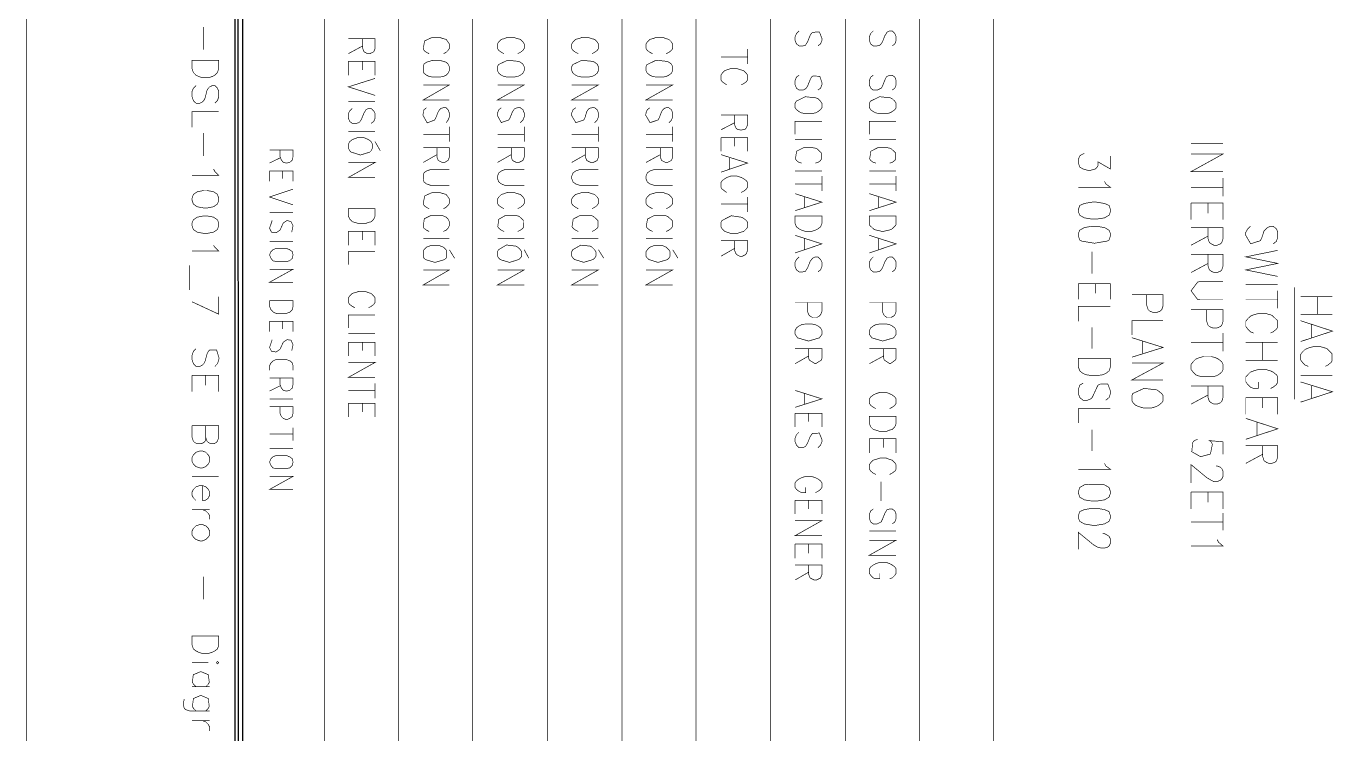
# Model space of a CAD drawing. Extents: x 0.1 to 11.6, y 0.2 to 16.4.
# Drawn here: x 0.125 to 1.809, y 9.744 to 10.649 of the extents above; entities that cross this region are included whole.
import ezdxf

# ---------------------------------------------------------------- set-up
doc = ezdxf.new("R2010")
doc.units = 0
doc.header["$MEASUREMENT"] = 0

msp = doc.modelspace()

# ---------------------------------------------------------------- linework, layer by layer
at = {"color": 0, "const_width": 0.000833}
for points in [[(0.125, 0.1875), (11.5667, 0.1875), (11.5667, 16.3633), (0.125, 16.3633), (0.125, 0.1875)], [(0.336643, 10.6058), (0.370822, 10.6058), (0.370822, 10.595), (0.36914, 10.59), (0.365831, 10.5866), (0.362522, 10.585), (0.357476, 10.5833), (0.349989, 10.5833), (0.344997, 10.585), (0.341689, 10.5866), (0.338325, 10.59), (0.336643, 10.595), (0.336643, 10.6058)], [(0.665853, 10.5975), (0.664171, 10.6008), (0.661675, 10.6033), (0.658311, 10.6042), (0.653321, 10.6058), (0.645019, 10.6058), (0.639974, 10.6042), (0.636664, 10.6033), (0.633356, 10.6008), (0.632488, 10.5975), (0.632488, 10.5925), (0.633356, 10.5891), (0.636664, 10.5866), (0.639974, 10.585), (0.645019, 10.5842), (0.653321, 10.5842), (0.658311, 10.585), (0.661675, 10.5866), (0.664171, 10.5891), (0.665853, 10.5925), (0.665853, 10.5975)], [(0.761664, 10.5975), (0.759983, 10.6008), (0.756674, 10.6033), (0.75434, 10.6043), (0.740451, 10.6058), (0.728678, 10.6002), (0.727485, 10.5975), (0.727485, 10.5925), (0.729167, 10.5891), (0.732476, 10.5866), (0.73584, 10.585), (0.740018, 10.5842), (0.748318, 10.5842), (0.75331, 10.585), (0.756674, 10.5866), (0.759983, 10.5891), (0.761664, 10.5925), (0.761664, 10.5975)], [(0.856662, 10.5975), (0.854981, 10.6008), (0.851671, 10.6033), (0.849393, 10.6043), (0.835449, 10.6057), (0.823676, 10.6001), (0.822483, 10.5975), (0.822483, 10.5925), (0.824164, 10.5891), (0.827528, 10.5866), (0.830838, 10.585), (0.835829, 10.5842), (0.843317, 10.5842), (0.848361, 10.585), (0.851671, 10.5866), (0.854981, 10.5891), (0.856662, 10.5925), (0.856662, 10.5975)], [(0.95166, 10.5975), (0.949978, 10.6008), (0.946669, 10.6033), (0.94439, 10.6043), (0.930501, 10.6058), (0.918674, 10.6001), (0.917481, 10.5975), (0.917481, 10.5925), (0.919163, 10.5891), (0.922526, 10.5866), (0.925836, 10.585), (0.930826, 10.5842), (0.939182, 10.5842), (0.94336, 10.585), (0.946669, 10.5866), (0.949978, 10.5891), (0.95166, 10.5925), (0.95166, 10.5975)], [(1.14252, 10.5508), (1.14084, 10.5533), (1.13748, 10.5566), (1.13509, 10.5576), (1.12142, 10.5591), (1.1097, 10.5534), (1.10834, 10.5508), (1.10834, 10.545), (1.11003, 10.5425), (1.11334, 10.54), (1.11664, 10.5383), (1.12169, 10.5375), (1.12918, 10.5375), (1.13417, 10.5383), (1.13748, 10.54), (1.14084, 10.5425), (1.14252, 10.545), (1.14252, 10.5508)], [(1.23752, 10.5508), (1.23584, 10.5533), (1.23248, 10.5566), (1.23009, 10.5577), (1.21642, 10.5591), (1.2047, 10.5534), (1.20334, 10.5508), (1.20334, 10.545), (1.20502, 10.5425), (1.20833, 10.54), (1.21164, 10.5383), (1.21669, 10.5375), (1.22499, 10.5375), (1.22917, 10.5383), (1.23248, 10.54), (1.23584, 10.5425), (1.23752, 10.545), (1.23752, 10.5508)], [(0.567492, 10.4983), (0.56581, 10.5016), (0.5625, 10.5042), (0.55664, 10.5067), (0.54834, 10.5067), (0.541667, 10.5042), (0.538357, 10.5016), (0.536675, 10.4983), (0.536675, 10.4933), (0.538357, 10.49), (0.54031, 10.4882), (0.552029, 10.4845), (0.563803, 10.4881), (0.56581, 10.49), (0.567492, 10.4933), (0.567492, 10.4983)], [(0.370822, 10.4291), (0.36914, 10.4341), (0.36415, 10.4375), (0.355849, 10.4391), (0.351671, 10.4391), (0.343317, 10.4375), (0.338325, 10.4341), (0.336643, 10.4291), (0.336643, 10.4267), (0.338325, 10.4217), (0.343317, 10.4183), (0.351671, 10.4167), (0.355849, 10.4167), (0.36415, 10.4183), (0.36914, 10.4217), (0.370822, 10.4267), (0.370822, 10.4291)], [(0.536675, 10.4158), (0.570856, 10.4158), (0.570856, 10.4066), (0.569174, 10.4025), (0.56581, 10.3991), (0.5625, 10.3983), (0.558322, 10.3967), (0.550022, 10.3967), (0.544976, 10.3983), (0.541667, 10.3991), (0.538357, 10.4025), (0.536675, 10.4066), (0.536675, 10.4158)], [(1.51167, 10.415), (1.50999, 10.42), (1.50418, 10.4225), (1.49414, 10.4242), (1.48833, 10.4242), (1.47835, 10.4225), (1.4725, 10.42), (1.47081, 10.415), (1.47081, 10.4117), (1.4725, 10.4075), (1.47835, 10.4041), (1.48833, 10.4025), (1.49414, 10.4025), (1.50418, 10.4041), (1.50999, 10.4075), (1.51167, 10.4117), (1.51167, 10.415)], [(0.370822, 10.3975), (0.36914, 10.4016), (0.36415, 10.405), (0.355849, 10.4066), (0.351671, 10.4066), (0.343317, 10.405), (0.338325, 10.4016), (0.336643, 10.3975), (0.336643, 10.3942), (0.338325, 10.3892), (0.343317, 10.3858), (0.351671, 10.3842), (0.355849, 10.3842), (0.36415, 10.3858), (0.36914, 10.3892), (0.370822, 10.3942), (0.370822, 10.3975)], [(1.04753, 10.3983), (1.04584, 10.4008), (1.04248, 10.4033), (1.04015, 10.4048), (1.02669, 10.4068), (1.01481, 10.4008), (1.01335, 10.3983), (1.01335, 10.3925), (1.01497, 10.39), (1.01834, 10.3867), (1.02582, 10.3842), (1.03418, 10.3842), (1.03917, 10.3858), (1.04248, 10.3867), (1.04584, 10.39), (1.04753, 10.3925), (1.04753, 10.3983)], [(1.10834, 10.4066), (1.14252, 10.4066), (1.14252, 10.3967), (1.14084, 10.3925), (1.13748, 10.39), (1.13417, 10.3883), (1.12918, 10.3867), (1.12169, 10.3867), (1.11664, 10.3883), (1.11334, 10.39), (1.11003, 10.3925), (1.10834, 10.3967), (1.10834, 10.4066)], [(1.20334, 10.4066), (1.23752, 10.4066), (1.23752, 10.3967), (1.23703, 10.3945), (1.23128, 10.3891), (1.22038, 10.3866), (1.20947, 10.3891), (1.20378, 10.3945), (1.20334, 10.3967), (1.20334, 10.4066)], [(1.51167, 10.3842), (1.50999, 10.3883), (1.50418, 10.3917), (1.49414, 10.3933), (1.48833, 10.3933), (1.47835, 10.3917), (1.4725, 10.3883), (1.47081, 10.3842), (1.47081, 10.3808), (1.4725, 10.3758), (1.47483, 10.3744), (1.49121, 10.3716), (1.50765, 10.3744), (1.50999, 10.3758), (1.51167, 10.3808), (1.51167, 10.3842)], [(0.662489, 10.3608), (0.661675, 10.3633), (0.658311, 10.3666), (0.651693, 10.3691), (0.643338, 10.3691), (0.636664, 10.3666), (0.633356, 10.3633), (0.632488, 10.3608), (0.632488, 10.355), (0.633356, 10.3525), (0.635254, 10.3507), (0.647515, 10.3471), (0.659722, 10.3507), (0.661675, 10.3525), (0.662489, 10.355), (0.662489, 10.3608)], [(0.758356, 10.3608), (0.756674, 10.3633), (0.75331, 10.3666), (0.751031, 10.3679), (0.738932, 10.3694), (0.728787, 10.3633), (0.727485, 10.3608), (0.727485, 10.355), (0.729167, 10.3525), (0.731119, 10.3506), (0.742947, 10.3471), (0.754665, 10.3508), (0.756674, 10.3525), (0.758356, 10.355), (0.758356, 10.3608)], [(0.853353, 10.3608), (0.851671, 10.3633), (0.848361, 10.3666), (0.846246, 10.3679), (0.834039, 10.3692), (0.823676, 10.3633), (0.822483, 10.3608), (0.822483, 10.355), (0.824164, 10.3525), (0.826064, 10.3508), (0.83789, 10.3472), (0.849718, 10.3508), (0.851671, 10.3525), (0.853353, 10.355), (0.853353, 10.3608)], [(0.948351, 10.3608), (0.946669, 10.3633), (0.94336, 10.3666), (0.9375, 10.3691), (0.929144, 10.3691), (0.922526, 10.3666), (0.919163, 10.3633), (0.917481, 10.3608), (0.917481, 10.355), (0.919163, 10.3525), (0.921115, 10.3508), (0.932835, 10.3471), (0.944661, 10.3506), (0.946669, 10.3525), (0.948351, 10.355), (0.948351, 10.3608)], [(0.435818, 10.2983), (0.435818, 10.2908), (0.4375, 10.2867), (0.44081, 10.2833), (0.444988, 10.2816), (0.456651, 10.2816), (0.461643, 10.2833), (0.465007, 10.2867), (0.465821, 10.2908), (0.465821, 10.2983), (0.435818, 10.2983)], [(1.14252, 10.26), (1.14084, 10.2633), (1.13748, 10.2658), (1.13417, 10.2675), (1.12918, 10.2683), (1.12169, 10.2683), (1.11664, 10.2675), (1.11334, 10.2658), (1.11003, 10.2633), (1.10834, 10.26), (1.10834, 10.255), (1.11003, 10.2525), (1.11155, 10.2505), (1.12543, 10.2465), (1.13927, 10.2505), (1.14084, 10.2525), (1.14252, 10.255), (1.14252, 10.26)], [(1.23752, 10.26), (1.23584, 10.2633), (1.23248, 10.2658), (1.22917, 10.2675), (1.22499, 10.2683), (1.21669, 10.2683), (1.21164, 10.2675), (1.20833, 10.2658), (1.20502, 10.2633), (1.20334, 10.26), (1.20334, 10.255), (1.20502, 10.2525), (1.2066, 10.2505), (1.22038, 10.2465), (1.23421, 10.2505), (1.23584, 10.2525), (1.23752, 10.255), (1.23752, 10.26)], [(1.47081, 10.2242), (1.51167, 10.2242), (1.51167, 10.2133), (1.50999, 10.2083), (1.50586, 10.205), (1.50168, 10.2033), (1.49582, 10.2025), (1.48665, 10.2025), (1.48085, 10.2033), (1.47667, 10.205), (1.4725, 10.2083), (1.47081, 10.2133), (1.47081, 10.2242)], [(1.65582, 10.2166), (1.65419, 10.22), (1.65001, 10.2233), (1.64665, 10.225), (1.64085, 10.2267), (1.63086, 10.2267), (1.625, 10.225), (1.62082, 10.2233), (1.61751, 10.22), (1.61501, 10.2166), (1.61501, 10.21), (1.61751, 10.2067), (1.62082, 10.2033), (1.625, 10.2017), (1.63086, 10.2008), (1.64085, 10.2008), (1.64665, 10.2017), (1.65001, 10.2033), (1.65419, 10.2067), (1.65582, 10.21), (1.65582, 10.2166)], [(1.57915, 10.1767), (1.57747, 10.1791), (1.57335, 10.1825), (1.57113, 10.184), (1.55479, 10.1859), (1.54042, 10.1794), (1.53917, 10.1767), (1.53917, 10.17), (1.54085, 10.1675), (1.54417, 10.1642), (1.54833, 10.1625), (1.55414, 10.1608), (1.56418, 10.1608), (1.56999, 10.1625), (1.57335, 10.1642), (1.57747, 10.1675), (1.57915, 10.17), (1.57915, 10.1767)], [(1.20334, 10.15), (1.23752, 10.15), (1.23752, 10.1408), (1.23584, 10.1367), (1.23248, 10.1333), (1.22917, 10.1325), (1.22499, 10.1308), (1.21669, 10.1308), (1.21164, 10.1325), (1.20833, 10.1333), (1.20502, 10.1367), (1.20334, 10.1408), (1.20334, 10.15)], [(0.359158, 10.0975), (0.357476, 10.1008), (0.354167, 10.1042), (0.349989, 10.1058), (0.346679, 10.1058), (0.341689, 10.1042), (0.338325, 10.1008), (0.336643, 10.0975), (0.336643, 10.0925), (0.338325, 10.0891), (0.341689, 10.0858), (0.346679, 10.0842), (0.349989, 10.0842), (0.354167, 10.0858), (0.357476, 10.0891), (0.359158, 10.0925), (0.359158, 10.0975)], [(1.51167, 10.0541), (1.50999, 10.0591), (1.50418, 10.0625), (1.49414, 10.0633), (1.48833, 10.0633), (1.47835, 10.0625), (1.4725, 10.0591), (1.47081, 10.0541), (1.47081, 10.0517), (1.4725, 10.0467), (1.47835, 10.0433), (1.48833, 10.0417), (1.49414, 10.0417), (1.50418, 10.0433), (1.50999, 10.0467), (1.51167, 10.0517), (1.51167, 10.0541)], [(1.51167, 10.0233), (1.50999, 10.0283), (1.50418, 10.0308), (1.49414, 10.0325), (1.48833, 10.0325), (1.47835, 10.0308), (1.4725, 10.0283), (1.47081, 10.0233), (1.47081, 10.02), (1.4725, 10.0158), (1.47835, 10.0125), (1.48833, 10.0108), (1.49414, 10.0108), (1.50418, 10.0125), (1.50999, 10.0158), (1.51167, 10.02), (1.51167, 10.0233)], [(0.359158, 10.0033), (0.357476, 10.0067), (0.354167, 10.01), (0.349989, 10.0117), (0.346679, 10.0117), (0.341689, 10.01), (0.338325, 10.0067), (0.336643, 10.0033), (0.336643, 9.99832), (0.338325, 9.99582), (0.341689, 9.99251), (0.346679, 9.99083), (0.349989, 9.99083), (0.354167, 9.99251), (0.357476, 9.99582), (0.359158, 9.99832), (0.359158, 10.0033)], [(0.336643, 9.86914), (0.370822, 9.86914), (0.370822, 9.85747), (0.36914, 9.85249), (0.365831, 9.84999), (0.362522, 9.84831), (0.357476, 9.84668), (0.349989, 9.84668), (0.344997, 9.84831), (0.341689, 9.84999), (0.338325, 9.85249), (0.336643, 9.85747), (0.336643, 9.86914)], [(0.36914, 9.83664), (0.367512, 9.83496), (0.36914, 9.83333), (0.370822, 9.83496), (0.36914, 9.83664)]]:
    msp.add_lwpolyline(points, close=True, dxfattribs=at)
at = {"color": 0}
for points in [[(0.401693, 16.04), (0.391656, 16.05), (0.401693, 0.554144)], [(0.391656, 16.05), (0.401693, 0.554144), (0.391656, 0.543294)]]:
    msp.add_lwpolyline(points, close=True, dxfattribs=at)
at = {"color": 0, "const_width": 0.000833}
for points in [[(0.50586, 11.3108), (0.50586, 6.07915)], [(0.600857, 11.3108), (0.600857, 6.07915)], [(0.695856, 11.3108), (0.695856, 6.07915)], [(0.791667, 11.3108), (0.791667, 6.07915)], [(0.886664, 11.3108), (0.886664, 6.07915)], [(0.981663, 11.3108), (0.981663, 6.07915)], [(1.07666, 11.3108), (1.07666, 6.07915)], [(1.17253, 11.3108), (1.17253, 6.07915)], [(1.26752, 11.3108), (1.26752, 0.54834)], [(1.36252, 11.3108), (1.36252, 6.07915)], [(0.351671, 10.6483), (0.351671, 10.6191)], [(0.536675, 10.6333), (0.570856, 10.6333), (0.570856, 10.6208), (0.569174, 10.6166), (0.564182, 10.6142), (0.560818, 10.6142), (0.558322, 10.6158), (0.55664, 10.6166), (0.555012, 10.6208), (0.555012, 10.6333)], [(0.658311, 10.6142), (0.661675, 10.6158), (0.664171, 10.6183), (0.665853, 10.6208), (0.665853, 10.6266), (0.664171, 10.6292), (0.661675, 10.6325), (0.658311, 10.6333), (0.653321, 10.635), (0.645019, 10.635), (0.642632, 10.6344), (0.634224, 10.6305), (0.632542, 10.6211), (0.633356, 10.6183), (0.636664, 10.6158), (0.639974, 10.6142)], [(0.75331, 10.6142), (0.756674, 10.6158), (0.759983, 10.6183), (0.761664, 10.6208), (0.761664, 10.6267), (0.759983, 10.6292), (0.756674, 10.6325), (0.75331, 10.6333), (0.748318, 10.635), (0.740018, 10.635), (0.73584, 10.6333), (0.732476, 10.6325), (0.729167, 10.6292), (0.727485, 10.6267), (0.727485, 10.6208), (0.729167, 10.6183), (0.732476, 10.6158), (0.73584, 10.6142)], [(0.848361, 10.6142), (0.851671, 10.6158), (0.854981, 10.6183), (0.856662, 10.6208), (0.856662, 10.6267), (0.854981, 10.6292), (0.851671, 10.6325), (0.848361, 10.6333), (0.843317, 10.635), (0.835829, 10.635), (0.830838, 10.6333), (0.827528, 10.6325), (0.824164, 10.6292), (0.822483, 10.6267), (0.822483, 10.6208), (0.824164, 10.6183), (0.827528, 10.6158), (0.830838, 10.6142)], [(0.94336, 10.6142), (0.946669, 10.6158), (0.949978, 10.6183), (0.95166, 10.6208), (0.95166, 10.6266), (0.949978, 10.6292), (0.946669, 10.6325), (0.94336, 10.6333), (0.939182, 10.635), (0.930826, 10.635), (0.925836, 10.6333), (0.922526, 10.6325), (0.919163, 10.6292), (0.917481, 10.6266), (0.917481, 10.6208), (0.919163, 10.6183), (0.922526, 10.6158), (0.925836, 10.6142)], [(1.13748, 10.6241), (1.14084, 10.6267), (1.14252, 10.6308), (1.14285, 10.633), (1.13932, 10.642), (1.13053, 10.6415), (1.12918, 10.64), (1.1275, 10.6375), (1.12419, 10.6292), (1.1225, 10.6267), (1.12169, 10.625), (1.11833, 10.6241), (1.11334, 10.6241), (1.11003, 10.6267), (1.10834, 10.6308), (1.10834, 10.6358), (1.11003, 10.64), (1.11334, 10.6433)], [(1.23248, 10.6241), (1.23584, 10.6266), (1.23752, 10.6308), (1.23752, 10.6358), (1.23584, 10.64), (1.23248, 10.6433), (1.22917, 10.6433), (1.22586, 10.6417), (1.22499, 10.64), (1.22331, 10.6375), (1.22, 10.6292), (1.21832, 10.6266), (1.21669, 10.625), (1.21332, 10.6241), (1.20833, 10.6241), (1.20502, 10.6266), (1.20334, 10.6308), (1.20334, 10.6358), (1.20502, 10.64), (1.20833, 10.6433)], [(0.555012, 10.6241), (0.536675, 10.6142)], [(1.04753, 10.62), (1.04753, 10.6008)], [(0.536675, 10.6042), (0.570856, 10.6042), (0.570856, 10.5866)], [(0.536675, 10.6042), (0.536675, 10.5866)], [(0.555012, 10.6042), (0.555012, 10.5933)], [(1.04753, 10.61), (1.01335, 10.61)], [(1.03917, 10.5742), (1.04248, 10.5758), (1.04584, 10.5783), (1.04753, 10.5808), (1.04753, 10.5866), (1.04584, 10.5891), (1.04248, 10.5925), (1.03917, 10.5933), (1.03418, 10.595), (1.02582, 10.595), (1.01834, 10.5925), (1.01497, 10.5891), (1.01335, 10.5866), (1.01335, 10.5808), (1.01497, 10.5783), (1.01834, 10.5758), (1.02083, 10.5742)], [(0.570856, 10.5825), (0.536675, 10.5717), (0.570856, 10.5608)], [(1.13748, 10.5675), (1.14084, 10.57), (1.14252, 10.5742), (1.1428, 10.5766), (1.13992, 10.5853), (1.13108, 10.5855), (1.12918, 10.5842), (1.1275, 10.5808), (1.12419, 10.5725), (1.1225, 10.57), (1.12169, 10.5692), (1.11833, 10.5675), (1.11334, 10.5675), (1.11003, 10.57), (1.10834, 10.5742), (1.10834, 10.58), (1.11003, 10.5842), (1.11334, 10.5866)], [(1.23248, 10.5675), (1.23584, 10.57), (1.23752, 10.5742), (1.23752, 10.58), (1.23584, 10.5842), (1.23248, 10.5866), (1.22917, 10.5866), (1.22586, 10.585), (1.22499, 10.5842), (1.22331, 10.5808), (1.22, 10.5725), (1.21832, 10.57), (1.21332, 10.5675), (1.20833, 10.5675), (1.20502, 10.57), (1.20334, 10.5742), (1.20334, 10.58), (1.20502, 10.5842), (1.20833, 10.5866)], [(0.365831, 10.5508), (0.36914, 10.5541), (0.370822, 10.5591), (0.370822, 10.5658), (0.36914, 10.57), (0.365831, 10.5733), (0.362522, 10.5733), (0.359158, 10.5717), (0.357476, 10.57), (0.355849, 10.5675), (0.353353, 10.5575), (0.351671, 10.5541), (0.349989, 10.5525), (0.346679, 10.5508), (0.341689, 10.5508), (0.338325, 10.5541), (0.336643, 10.5591), (0.336643, 10.5658), (0.338325, 10.57), (0.341689, 10.5733)], [(0.632488, 10.5742), (0.665853, 10.5742), (0.632488, 10.555), (0.665853, 10.555)], [(0.727485, 10.5742), (0.761664, 10.5742), (0.727485, 10.555), (0.761664, 10.555)], [(0.822483, 10.5742), (0.856662, 10.5742), (0.822483, 10.555), (0.856662, 10.555)], [(0.917481, 10.5742), (0.95166, 10.5742), (0.917481, 10.555), (0.95166, 10.555)], [(0.570856, 10.5533), (0.536675, 10.5533)], [(0.56581, 10.525), (0.569174, 10.5275), (0.570856, 10.5316), (0.570856, 10.5375), (0.569174, 10.5408), (0.56581, 10.5442), (0.5625, 10.5442), (0.55919, 10.5425), (0.558322, 10.5408), (0.55664, 10.5383), (0.553331, 10.53), (0.55165, 10.5275), (0.550022, 10.5258), (0.546658, 10.525), (0.541667, 10.525), (0.538357, 10.5275), (0.536675, 10.5316), (0.536675, 10.5375), (0.538357, 10.5408), (0.541667, 10.5442)], [(0.661675, 10.5258), (0.664171, 10.5291), (0.665853, 10.5333), (0.665853, 10.5383), (0.664171, 10.5425), (0.661675, 10.545), (0.658311, 10.545), (0.655003, 10.5442), (0.653321, 10.5425), (0.651693, 10.54), (0.648329, 10.5316), (0.647026, 10.5293), (0.637532, 10.5256), (0.632053, 10.5354), (0.632488, 10.5383), (0.633356, 10.5425), (0.636664, 10.545)], [(0.756674, 10.5258), (0.759983, 10.5291), (0.761664, 10.5333), (0.761664, 10.5383), (0.759983, 10.5425), (0.756674, 10.545), (0.75331, 10.545), (0.75, 10.5442), (0.748318, 10.5425), (0.74669, 10.54), (0.743326, 10.5316), (0.742025, 10.5294), (0.732314, 10.526), (0.72716, 10.5354), (0.727485, 10.5383), (0.729167, 10.5425), (0.732476, 10.545)], [(0.851671, 10.5258), (0.854981, 10.5291), (0.856662, 10.5333), (0.856662, 10.5383), (0.854981, 10.5425), (0.851671, 10.545), (0.848361, 10.545), (0.844997, 10.5442), (0.843317, 10.5425), (0.841689, 10.54), (0.839193, 10.5317), (0.837782, 10.5293), (0.827692, 10.5259), (0.822103, 10.5354), (0.822483, 10.5383), (0.824164, 10.5425), (0.827528, 10.545)], [(0.946669, 10.5258), (0.949978, 10.5291), (0.95166, 10.5333), (0.95166, 10.5383), (0.949978, 10.5425), (0.946669, 10.545), (0.94336, 10.545), (0.94081, 10.5442), (0.939182, 10.5425), (0.9375, 10.54), (0.93419, 10.5316), (0.932781, 10.5293), (0.922689, 10.5259), (0.917101, 10.5354), (0.917481, 10.5383), (0.919163, 10.5425), (0.922526, 10.545)], [(0.370822, 10.54), (0.336643, 10.54), (0.336643, 10.52)], [(1.01335, 10.5358), (1.04753, 10.5358), (1.04753, 10.5233), (1.04584, 10.5192), (1.04416, 10.5175), (1.04085, 10.5167), (1.03749, 10.5167), (1.03418, 10.5175), (1.0325, 10.5192), (1.03082, 10.5233), (1.03082, 10.5358)], [(1.14252, 10.5275), (1.10834, 10.5275), (1.10834, 10.5108)], [(1.23752, 10.5275), (1.20334, 10.5275), (1.20334, 10.5108)], [(0.351671, 10.5125), (0.351671, 10.4833)], [(0.570856, 10.515), (0.536675, 10.515)], [(0.665853, 10.5108), (0.632488, 10.5108)], [(0.665853, 10.5208), (0.665853, 10.5016)], [(0.761664, 10.5108), (0.727485, 10.5108)], [(0.761664, 10.5208), (0.761664, 10.5017)], [(0.856662, 10.5108), (0.822483, 10.5108)], [(0.856662, 10.5208), (0.856662, 10.5017)], [(0.95166, 10.5108), (0.917481, 10.5108)], [(0.95166, 10.5208), (0.95166, 10.5016)], [(1.03082, 10.5258), (1.01335, 10.5167)], [(0.570856, 10.5016), (0.577474, 10.49)], [(0.632488, 10.4941), (0.665853, 10.4941), (0.665853, 10.4817), (0.664171, 10.4775), (0.662489, 10.4767), (0.659993, 10.475), (0.656685, 10.475), (0.651693, 10.4775), (0.650011, 10.4817), (0.650011, 10.4941)], [(0.727485, 10.4941), (0.761664, 10.4941), (0.761664, 10.4817), (0.759983, 10.4775), (0.754992, 10.475), (0.751682, 10.475), (0.74669, 10.4775), (0.745008, 10.4817), (0.745008, 10.4941)], [(0.822483, 10.4941), (0.856662, 10.4941), (0.856662, 10.4817), (0.854981, 10.4775), (0.849989, 10.475), (0.846679, 10.475), (0.841689, 10.4775), (0.840007, 10.4817), (0.840007, 10.4941)], [(0.917481, 10.4941), (0.95166, 10.4941), (0.95166, 10.4817), (0.949978, 10.4775), (0.944988, 10.475), (0.942492, 10.475), (0.9375, 10.4775), (0.935818, 10.4817), (0.935818, 10.4941)], [(1.01335, 10.5067), (1.04753, 10.5067), (1.04753, 10.4892)], [(1.01335, 10.5067), (1.01335, 10.4892)], [(1.03082, 10.5067), (1.03082, 10.4958)], [(1.14252, 10.5042), (1.10834, 10.5042)], [(1.13417, 10.4742), (1.13748, 10.475), (1.14084, 10.4775), (1.14198, 10.4793), (1.14204, 10.4871), (1.13601, 10.4927), (1.13417, 10.4933), (1.12918, 10.4941), (1.12169, 10.4941), (1.11947, 10.4941), (1.11019, 10.4893), (1.10867, 10.4795), (1.11003, 10.4775), (1.11334, 10.475), (1.11664, 10.4742)], [(1.23752, 10.5042), (1.20334, 10.5042)], [(1.22917, 10.4742), (1.23248, 10.475), (1.23584, 10.4775), (1.23698, 10.4793), (1.23703, 10.4871), (1.23101, 10.4927), (1.22917, 10.4933), (1.22499, 10.4941), (1.21669, 10.4941), (1.21446, 10.4941), (1.20519, 10.4893), (1.20367, 10.4795), (1.20502, 10.4775), (1.20833, 10.475), (1.21164, 10.4742)], [(1.65582, 10.4991), (1.61501, 10.4991)], [(0.435818, 10.4908), (0.465821, 10.4908), (0.465821, 10.4825)], [(0.449164, 10.4808), (0.435818, 10.4742)], [(0.449164, 10.4825), (0.449164, 10.4908)], [(0.449164, 10.4825), (0.450846, 10.4783), (0.453342, 10.475), (0.457519, 10.4742), (0.461643, 10.475), (0.465007, 10.4783), (0.465821, 10.4825)], [(0.650011, 10.485), (0.632488, 10.475)], [(0.745008, 10.485), (0.727485, 10.475)], [(0.840007, 10.485), (0.822483, 10.475)], [(0.935818, 10.485), (0.917481, 10.475)], [(1.01335, 10.485), (1.04753, 10.4742), (1.01335, 10.4625)], [(1.02414, 10.4808), (1.02414, 10.4666)], [(1.51167, 10.4833), (1.51167, 10.4666), (1.49582, 10.4758), (1.49582, 10.4708), (1.49414, 10.4683), (1.49251, 10.4666), (1.48665, 10.465), (1.48247, 10.465), (1.47667, 10.4666), (1.4725, 10.4691), (1.47081, 10.4742), (1.47081, 10.4792), (1.4725, 10.4833), (1.47499, 10.485), (1.47835, 10.4867)], [(1.61501, 10.4858), (1.65582, 10.4858), (1.61501, 10.4633), (1.65582, 10.4633)], [(0.36415, 10.4666), (0.365831, 10.4633), (0.370822, 10.4583), (0.336643, 10.4583)], [(0.435818, 10.4508), (0.435818, 10.4641), (0.465821, 10.4641), (0.465821, 10.4508)], [(0.452474, 10.4542), (0.452474, 10.4641)], [(0.536675, 10.475), (0.570856, 10.475), (0.536675, 10.4558), (0.570856, 10.4558)], [(0.665853, 10.4658), (0.641656, 10.4658), (0.636664, 10.4641), (0.633356, 10.4616), (0.632488, 10.4575), (0.632488, 10.4542), (0.633356, 10.45), (0.636664, 10.4475), (0.641656, 10.4458), (0.665853, 10.4458)], [(0.761664, 10.4658), (0.736654, 10.4658), (0.732476, 10.4641), (0.729167, 10.4616), (0.727485, 10.4575), (0.727485, 10.4542), (0.729167, 10.45), (0.732476, 10.4475), (0.736654, 10.4458), (0.761664, 10.4458)], [(0.856662, 10.4658), (0.832519, 10.4658), (0.827528, 10.4641), (0.824164, 10.4616), (0.822483, 10.4575), (0.822483, 10.4542), (0.824164, 10.45), (0.827528, 10.4475), (0.832519, 10.4458), (0.856662, 10.4458)], [(0.95166, 10.4658), (0.927518, 10.4658), (0.922526, 10.4641), (0.919163, 10.4616), (0.917481, 10.4575), (0.917481, 10.4542), (0.919163, 10.45), (0.922526, 10.4475), (0.927518, 10.4458), (0.95166, 10.4458)], [(1.14252, 10.4641), (1.10834, 10.4641)], [(1.23752, 10.4641), (1.20334, 10.4641)], [(1.03917, 10.4366), (1.04248, 10.4383), (1.04584, 10.4408), (1.04753, 10.4433), (1.04753, 10.4492), (1.04584, 10.4517), (1.04248, 10.4542), (1.03917, 10.4558), (1.03418, 10.4575), (1.02582, 10.4575), (1.02083, 10.4558), (1.01834, 10.4542), (1.01497, 10.4517), (1.01335, 10.4492), (1.01335, 10.4433), (1.01497, 10.4408), (1.01834, 10.4383), (1.02083, 10.4366)], [(1.14252, 10.4475), (1.10834, 10.4475)], [(1.14252, 10.4575), (1.14252, 10.4383)], [(1.23752, 10.4475), (1.20334, 10.4475)], [(1.23752, 10.4575), (1.23752, 10.4383)], [(1.50418, 10.4508), (1.50586, 10.4475), (1.51167, 10.4433), (1.47081, 10.4433)], [(1.65582, 10.4433), (1.61501, 10.4433)], [(1.65582, 10.455), (1.65582, 10.4316)], [(0.465821, 10.4408), (0.435818, 10.4308), (0.465821, 10.4208)], [(0.658311, 10.4158), (0.661675, 10.4175), (0.664171, 10.42), (0.665853, 10.4225), (0.665853, 10.4283), (0.664171, 10.4308), (0.661675, 10.4341), (0.658311, 10.435), (0.653321, 10.4366), (0.645019, 10.4366), (0.642632, 10.436), (0.634224, 10.4321), (0.632542, 10.4227), (0.633356, 10.42), (0.636664, 10.4175), (0.639974, 10.4158)], [(0.75331, 10.4158), (0.756674, 10.4175), (0.759983, 10.42), (0.761664, 10.4225), (0.761664, 10.4283), (0.759983, 10.4308), (0.756674, 10.4341), (0.75331, 10.435), (0.748318, 10.4366), (0.740018, 10.4366), (0.73584, 10.435), (0.732476, 10.4341), (0.729167, 10.4308), (0.727485, 10.4283), (0.727485, 10.4225), (0.729167, 10.42), (0.732476, 10.4175), (0.73584, 10.4158)], [(0.848361, 10.4158), (0.851671, 10.4175), (0.854981, 10.42), (0.856662, 10.4225), (0.856662, 10.4283), (0.854981, 10.4308), (0.851671, 10.4341), (0.848361, 10.435), (0.843317, 10.4366), (0.835829, 10.4366), (0.830838, 10.435), (0.827528, 10.4341), (0.824164, 10.4308), (0.822483, 10.4283), (0.822483, 10.4225), (0.824164, 10.42), (0.827528, 10.4175), (0.830838, 10.4158)], [(0.94336, 10.4158), (0.946669, 10.4175), (0.949978, 10.42), (0.95166, 10.4225), (0.95166, 10.4283), (0.949978, 10.4308), (0.946669, 10.4341), (0.94336, 10.435), (0.939182, 10.4366), (0.930826, 10.4366), (0.925836, 10.435), (0.922526, 10.4341), (0.919163, 10.4308), (0.917481, 10.4283), (0.917481, 10.4225), (0.919163, 10.42), (0.922526, 10.4175), (0.925836, 10.4158)], [(1.04753, 10.4308), (1.04753, 10.4117)], [(1.10834, 10.435), (1.14252, 10.4242), (1.10834, 10.4133)], [(1.12001, 10.4308), (1.12001, 10.4175)], [(1.20334, 10.435), (1.23752, 10.4242), (1.20334, 10.4133)], [(1.21501, 10.4308), (1.21501, 10.4175)], [(0.435818, 10.4108), (0.465821, 10.4108)], [(1.04753, 10.4217), (1.01335, 10.4217)], [(1.61501, 10.4233), (1.65582, 10.4233), (1.65582, 10.4016)], [(1.61501, 10.4233), (1.61501, 10.4016)], [(1.63667, 10.4233), (1.63667, 10.41)], [(0.439182, 10.4008), (0.435818, 10.3908)], [(0.464193, 10.3858), (0.465821, 10.3942), (0.463325, 10.3991), (0.458333, 10.4008), (0.453342, 10.3975), (0.449164, 10.3883)], [(0.658311, 10.3867), (0.661675, 10.3883), (0.664171, 10.3908), (0.665853, 10.3942), (0.665853, 10.3991), (0.664171, 10.4025), (0.661675, 10.405), (0.658311, 10.4066), (0.653321, 10.4075), (0.645019, 10.4075), (0.642253, 10.4072), (0.633789, 10.4029), (0.632542, 10.3936), (0.633356, 10.3908), (0.636664, 10.3883), (0.639974, 10.3867)], [(0.75331, 10.3867), (0.756674, 10.3883), (0.759983, 10.3908), (0.761122, 10.3927), (0.761176, 10.4005), (0.755154, 10.406), (0.75331, 10.4066), (0.748318, 10.4075), (0.740018, 10.4075), (0.737847, 10.4073), (0.729113, 10.4023), (0.72781, 10.3928), (0.729167, 10.3908), (0.732476, 10.3883), (0.73584, 10.3867)], [(0.848361, 10.3867), (0.851671, 10.3883), (0.854981, 10.3908), (0.856174, 10.3927), (0.856228, 10.4005), (0.850206, 10.406), (0.848361, 10.4067), (0.843317, 10.4075), (0.835829, 10.4075), (0.833604, 10.4074), (0.824382, 10.4026), (0.822808, 10.3928), (0.824164, 10.3908), (0.827528, 10.3883), (0.830838, 10.3867)], [(0.94336, 10.3867), (0.946669, 10.3883), (0.949978, 10.3908), (0.951172, 10.3927), (0.951226, 10.4005), (0.945204, 10.406), (0.94336, 10.4066), (0.939182, 10.4075), (0.930826, 10.4075), (0.928603, 10.4074), (0.919379, 10.4026), (0.917806, 10.3928), (0.919163, 10.3908), (0.922526, 10.3883), (0.925836, 10.3867)], [(1.72, 10.3708), (1.72418, 10.3741), (1.72586, 10.3792), (1.72586, 10.3858), (1.72418, 10.39), (1.72, 10.3933), (1.71669, 10.3933), (1.71251, 10.3917), (1.70833, 10.3875), (1.70503, 10.3775), (1.70335, 10.3748), (1.69119, 10.3709), (1.68451, 10.3824), (1.685, 10.3858), (1.6875, 10.39), (1.69081, 10.3933)], [(0.435818, 10.3908), (0.438314, 10.3858), (0.444174, 10.385), (0.449164, 10.3883)], [(0.536675, 10.3867), (0.570856, 10.3867), (0.570856, 10.3691)], [(0.536675, 10.3867), (0.536675, 10.3691)], [(0.555012, 10.3867), (0.555012, 10.3758)], [(0.665853, 10.3775), (0.632488, 10.3775)], [(0.761664, 10.3775), (0.727485, 10.3775)], [(0.856662, 10.3775), (0.822483, 10.3775)], [(0.95166, 10.3775), (0.917481, 10.3775)], [(1.10834, 10.3817), (1.14252, 10.3708), (1.10834, 10.3592)], [(1.12001, 10.3775), (1.12001, 10.3633)], [(1.20334, 10.3817), (1.23752, 10.3708), (1.20334, 10.3592)], [(1.21501, 10.3775), (1.21501, 10.3633)], [(1.61501, 10.3917), (1.65582, 10.3917), (1.65582, 10.3775), (1.65419, 10.3725), (1.6525, 10.3708), (1.64833, 10.3691), (1.64415, 10.3691), (1.64085, 10.3708), (1.63835, 10.3725), (1.63667, 10.3775), (1.63667, 10.3917)], [(1.63667, 10.3808), (1.61501, 10.3691)], [(0.36415, 10.3691), (0.365831, 10.3666), (0.370822, 10.3617), (0.336643, 10.3617)], [(0.444174, 10.365), (0.439996, 10.3633), (0.4375, 10.3608), (0.435818, 10.3567), (0.4375, 10.3525), (0.439996, 10.3492), (0.444174, 10.3483)], [(0.435818, 10.3741), (0.465821, 10.3741)], [(0.444174, 10.365), (0.457519, 10.365)], [(0.457519, 10.3483), (0.461643, 10.3492), (0.465007, 10.3525), (0.465821, 10.3567), (0.465007, 10.3608), (0.461643, 10.3633), (0.457519, 10.365)], [(0.570856, 10.3608), (0.536675, 10.3608), (0.536675, 10.3441)], [(0.665853, 10.3633), (0.672526, 10.3525)], [(0.761664, 10.3633), (0.767524, 10.3525)], [(0.856662, 10.3633), (0.863336, 10.3525)], [(0.95166, 10.3633), (0.958333, 10.3525)], [(1.01335, 10.375), (1.04753, 10.375), (1.04753, 10.3625), (1.04584, 10.3583), (1.04416, 10.3567), (1.04085, 10.355), (1.03749, 10.355), (1.03418, 10.3567), (1.0325, 10.3583), (1.03082, 10.3625), (1.03082, 10.375)], [(1.03082, 10.365), (1.01335, 10.355)], [(1.48833, 10.3608), (1.48833, 10.3325)], [(1.72586, 10.3625), (1.685, 10.3542), (1.72586, 10.3458), (1.685, 10.3375), (1.72586, 10.3292)], [(0.333333, 10.3433), (0.333333, 10.3116)], [(0.457519, 10.3483), (0.444174, 10.3483)], [(1.13748, 10.335), (1.14084, 10.3375), (1.14252, 10.3416), (1.14252, 10.3475), (1.14084, 10.3508), (1.13748, 10.3542), (1.13417, 10.3542), (1.13086, 10.3525), (1.12918, 10.3508), (1.1275, 10.3483), (1.12419, 10.34), (1.1225, 10.3375), (1.12169, 10.3358), (1.11833, 10.335), (1.11334, 10.335), (1.11003, 10.3375), (1.10834, 10.3416), (1.10834, 10.3475), (1.11003, 10.3508), (1.11334, 10.3542)], [(1.23248, 10.335), (1.23584, 10.3375), (1.23752, 10.3416), (1.23752, 10.3475), (1.23584, 10.3508), (1.23248, 10.3542), (1.22917, 10.3542), (1.22586, 10.3525), (1.22499, 10.3508), (1.22331, 10.3483), (1.22, 10.34), (1.21832, 10.3375), (1.21669, 10.3358), (1.21332, 10.335), (1.20833, 10.335), (1.20502, 10.3375), (1.20334, 10.3416), (1.20334, 10.3475), (1.20502, 10.3508), (1.20833, 10.3542)], [(1.61501, 10.3575), (1.65582, 10.3575), (1.65582, 10.3425), (1.65419, 10.3375), (1.6525, 10.3358), (1.64833, 10.3342), (1.64415, 10.3342), (1.64085, 10.3358), (1.63835, 10.3375), (1.63667, 10.3425), (1.63667, 10.3575)], [(1.63667, 10.3458), (1.61501, 10.3342)], [(0.435818, 10.3383), (0.465821, 10.3383), (0.435818, 10.3217), (0.465821, 10.3217)], [(0.632488, 10.3375), (0.665853, 10.3375), (0.632488, 10.3183), (0.665853, 10.3183)], [(0.727485, 10.3375), (0.761664, 10.3375), (0.727485, 10.3183), (0.761664, 10.3183)], [(0.822483, 10.3375), (0.856662, 10.3375), (0.822483, 10.3183), (0.856662, 10.3183)], [(0.917481, 10.3375), (0.95166, 10.3375), (0.917481, 10.3183), (0.95166, 10.3183)], [(0.5625, 10.2892), (0.56581, 10.2908), (0.569174, 10.2933), (0.570856, 10.2958), (0.570856, 10.3017), (0.569174, 10.3041), (0.56581, 10.3075), (0.5625, 10.3083), (0.558322, 10.31), (0.550022, 10.31), (0.544976, 10.3083), (0.541667, 10.3075), (0.538357, 10.3041), (0.536675, 10.3017), (0.536675, 10.2958), (0.538357, 10.2933), (0.541667, 10.2908), (0.544976, 10.2892)], [(1.47081, 10.32), (1.51167, 10.32), (1.51167, 10.3)], [(1.47081, 10.32), (1.47081, 10.3)], [(1.49251, 10.32), (1.49251, 10.3075)], [(1.65582, 10.3225), (1.62668, 10.3225), (1.62343, 10.3221), (1.61496, 10.3108), (1.62343, 10.2995), (1.62668, 10.2992), (1.65582, 10.2992)], [(1.72586, 10.3192), (1.685, 10.3192)], [(1.72586, 10.3108), (1.72586, 10.2883)], [(1.7475, 10.315), (1.7475, 10.1717)], [(0.336643, 10.2967), (0.370822, 10.2808), (0.370822, 10.3033)], [(1.10834, 10.2958), (1.14252, 10.2958), (1.14252, 10.2842), (1.14084, 10.28), (1.13916, 10.2783), (1.13585, 10.2766), (1.13086, 10.2766), (1.1275, 10.2783), (1.12581, 10.28), (1.12419, 10.2842), (1.12419, 10.2958)], [(1.20334, 10.2958), (1.23752, 10.2958), (1.23752, 10.2842), (1.23584, 10.28), (1.23416, 10.2783), (1.23085, 10.2766), (1.22586, 10.2766), (1.22331, 10.2783), (1.22168, 10.28), (1.22, 10.2842), (1.22, 10.2958)], [(1.53917, 10.3058), (1.57915, 10.3058), (1.57915, 10.2917), (1.57747, 10.2867), (1.57585, 10.285), (1.57167, 10.2833), (1.56581, 10.2833), (1.56168, 10.285), (1.56, 10.2867), (1.55832, 10.2917), (1.55832, 10.3058)], [(1.72586, 10.2992), (1.685, 10.2992)], [(1.79585, 10.3033), (1.75499, 10.3033)], [(1.77669, 10.3033), (1.77669, 10.2808)], [(0.570856, 10.28), (0.536675, 10.28), (0.536675, 10.2633)], [(1.51167, 10.2908), (1.47081, 10.2908), (1.47081, 10.2717)], [(1.61501, 10.2867), (1.65582, 10.2867), (1.65582, 10.2717), (1.65419, 10.2667), (1.6525, 10.265), (1.64833, 10.2633), (1.64253, 10.2633), (1.63835, 10.265), (1.63667, 10.2667), (1.63499, 10.2717), (1.63499, 10.2867)], [(1.71669, 10.2567), (1.72, 10.2583), (1.72418, 10.2617), (1.72547, 10.2637), (1.72547, 10.2727), (1.71875, 10.2792), (1.71669, 10.28), (1.71083, 10.2816), (1.70085, 10.2816), (1.69499, 10.28), (1.69081, 10.2783), (1.6875, 10.275), (1.685, 10.2717), (1.685, 10.265), (1.6875, 10.2617), (1.69081, 10.2583), (1.69499, 10.2567)], [(1.79585, 10.2808), (1.75499, 10.2808)], [(0.435818, 10.2583), (0.435818, 10.2717), (0.465821, 10.2717), (0.465821, 10.2583)], [(0.452474, 10.2617), (0.452474, 10.2717)], [(1.48833, 10.2642), (1.48833, 10.2367)], [(1.57915, 10.2725), (1.53917, 10.2725), (1.53917, 10.2542)], [(1.75499, 10.2725), (1.79585, 10.2592), (1.75499, 10.2458)], [(1.76915, 10.2675), (1.76915, 10.2508)], [(0.439182, 10.2483), (0.435818, 10.2383)], [(0.464193, 10.2342), (0.465821, 10.2416), (0.463325, 10.2475), (0.458333, 10.2483), (0.453342, 10.245), (0.449164, 10.2358)], [(0.570856, 10.2558), (0.536675, 10.2558)], [(0.536675, 10.245), (0.570856, 10.245), (0.570856, 10.2275)], [(0.536675, 10.245), (0.536675, 10.2275)], [(0.555012, 10.245), (0.555012, 10.2342)], [(1.53917, 10.2508), (1.57915, 10.2383), (1.53917, 10.2258)], [(1.55251, 10.2466), (1.55251, 10.2308)], [(1.65582, 10.245), (1.61501, 10.245)], [(1.65582, 10.2567), (1.65582, 10.2333)], [(1.72586, 10.245), (1.685, 10.245)], [(1.70665, 10.245), (1.70665, 10.2216)], [(0.365831, 10.2141), (0.36914, 10.2175), (0.370822, 10.2225), (0.371149, 10.2247), (0.36811, 10.2349), (0.358886, 10.2349), (0.357476, 10.2333), (0.355849, 10.23), (0.353353, 10.2208), (0.351671, 10.2175), (0.349989, 10.2158), (0.346679, 10.2141), (0.341689, 10.2141), (0.338325, 10.2175), (0.336643, 10.2225), (0.336643, 10.2283), (0.338325, 10.2333), (0.341689, 10.2367)], [(0.435818, 10.2383), (0.438314, 10.2333), (0.444174, 10.2325), (0.449164, 10.2358)], [(1.10834, 10.2367), (1.14252, 10.2367), (1.14252, 10.2242), (1.14176, 10.2221), (1.13417, 10.2173), (1.12652, 10.2221), (1.12581, 10.2242), (1.12581, 10.2367)], [(1.12581, 10.2275), (1.10834, 10.2175)], [(1.20334, 10.2367), (1.23752, 10.2367), (1.23752, 10.2242), (1.23671, 10.2221), (1.22966, 10.2173), (1.22244, 10.2221), (1.22168, 10.2242), (1.22168, 10.2367)], [(1.22168, 10.2275), (1.20334, 10.2175)], [(1.78668, 10.2141), (1.78999, 10.2158), (1.79417, 10.2191), (1.79546, 10.2212), (1.79546, 10.2303), (1.78874, 10.2367), (1.78668, 10.2375), (1.78082, 10.2392), (1.77083, 10.2392), (1.76497, 10.2375), (1.76085, 10.2358), (1.75749, 10.2325), (1.75499, 10.2292), (1.75499, 10.2225), (1.75749, 10.2191), (1.76085, 10.2158), (1.76497, 10.2141)], [(0.44336, 10.2225), (0.439996, 10.2208), (0.4375, 10.2183), (0.435818, 10.215)], [(0.435818, 10.2092), (0.435818, 10.215)], [(0.44336, 10.2225), (0.458333, 10.2225)], [(0.465821, 10.215), (0.465007, 10.2183), (0.462511, 10.2208), (0.458333, 10.2225)], [(0.465821, 10.215), (0.465821, 10.2092)], [(0.536675, 10.2191), (0.570856, 10.2191), (0.536675, 10.2), (0.570856, 10.2)], [(1.53917, 10.2183), (1.57915, 10.2183), (1.53917, 10.1967), (1.57915, 10.1967)], [(1.72586, 10.2216), (1.685, 10.2216)], [(1.71669, 10.1858), (1.72, 10.1875), (1.72418, 10.1908), (1.72586, 10.1942), (1.72586, 10.2008), (1.72418, 10.2033), (1.72, 10.2067), (1.71669, 10.2083), (1.71083, 10.21), (1.70085, 10.21), (1.69499, 10.2083), (1.69081, 10.2067), (1.685, 10.2008), (1.685, 10.1942), (1.6875, 10.1908), (1.69081, 10.1875), (1.69499, 10.1858), (1.70085, 10.1858), (1.70085, 10.1942)], [(0.336643, 10.2025), (0.370822, 10.2025), (0.370822, 10.1816)], [(0.336643, 10.2025), (0.336643, 10.1816)], [(0.354167, 10.2025), (0.354167, 10.19)], [(0.435818, 10.1992), (0.465821, 10.1992), (0.465821, 10.1908)], [(0.449164, 10.1908), (0.449164, 10.1992)], [(0.449164, 10.1908), (0.450846, 10.1866), (0.453342, 10.1833), (0.457519, 10.1825), (0.461643, 10.1833), (0.465007, 10.1866), (0.465821, 10.1908)], [(0.570856, 10.1925), (0.570856, 10.1733)], [(1.50586, 10.1708), (1.50999, 10.1742), (1.51167, 10.1791), (1.51188, 10.1822), (1.50831, 10.1917), (1.49843, 10.1913), (1.49582, 10.19), (1.49414, 10.1866), (1.49001, 10.1775), (1.48833, 10.1742), (1.48665, 10.1725), (1.48247, 10.1708), (1.47667, 10.1708), (1.4725, 10.1742), (1.47081, 10.1791), (1.47081, 10.185), (1.4725, 10.19), (1.47667, 10.1925)], [(1.79585, 10.2025), (1.75499, 10.2025)], [(1.75499, 10.1942), (1.79585, 10.1816), (1.75499, 10.1683)], [(0.449164, 10.1891), (0.435818, 10.1825)], [(0.570856, 10.1833), (0.536675, 10.1833)], [(1.10834, 10.1833), (1.14252, 10.1725), (1.10834, 10.1617)], [(1.12001, 10.1791), (1.12001, 10.165)], [(1.22917, 10.16), (1.23248, 10.1617), (1.23584, 10.1642), (1.23752, 10.1667), (1.23752, 10.1725), (1.23584, 10.175), (1.23248, 10.1775), (1.22917, 10.1791), (1.22499, 10.1808), (1.21669, 10.1808), (1.21164, 10.1791), (1.20833, 10.1775), (1.20502, 10.175), (1.20334, 10.1725), (1.20334, 10.1667), (1.20502, 10.1642), (1.20833, 10.1617), (1.21164, 10.16)], [(1.61501, 10.1891), (1.65582, 10.1891), (1.65582, 10.1742), (1.65419, 10.1692), (1.6525, 10.1675), (1.64833, 10.1658), (1.64415, 10.1658), (1.64085, 10.1675), (1.63835, 10.1692), (1.63667, 10.1742), (1.63667, 10.1891)], [(1.63667, 10.1775), (1.61501, 10.1658)], [(1.685, 10.1742), (1.72586, 10.1742), (1.72586, 10.1525)], [(1.685, 10.1742), (1.685, 10.1525)], [(1.70665, 10.1742), (1.70665, 10.1608)], [(1.76915, 10.1891), (1.76915, 10.1733)], [(0.435818, 10.1725), (0.465821, 10.1725)], [(0.435818, 10.1625), (0.465821, 10.1625), (0.465821, 10.1541)], [(0.449164, 10.1541), (0.449164, 10.1625)], [(0.536675, 10.1667), (0.570856, 10.1667), (0.570856, 10.1491)], [(0.536675, 10.1667), (0.536675, 10.1491)], [(0.555012, 10.1667), (0.555012, 10.1558)], [(1.51167, 10.16), (1.47081, 10.16), (1.47081, 10.1417)], [(0.449164, 10.1541), (0.450846, 10.15), (0.453342, 10.1475), (0.457519, 10.1458), (0.461643, 10.1475), (0.465007, 10.15), (0.465821, 10.1541)], [(1.10834, 10.1541), (1.14252, 10.1541), (1.14252, 10.1367)], [(1.10834, 10.1541), (1.10834, 10.1367)], [(1.12581, 10.1541), (1.12581, 10.1433)], [(1.685, 10.1475), (1.72586, 10.1342), (1.685, 10.1208)], [(1.69917, 10.1425), (1.69917, 10.1258)], [(0.336643, 10.1383), (0.370822, 10.1383), (0.370822, 10.1233), (0.36914, 10.1183), (0.367512, 10.1166), (0.36415, 10.115), (0.36084, 10.115), (0.357476, 10.1166), (0.355849, 10.1183), (0.354167, 10.1233), (0.354167, 10.1383)], [(0.354167, 10.1233), (0.353353, 10.1183), (0.351671, 10.1166), (0.348307, 10.115), (0.343317, 10.115), (0.340007, 10.1166), (0.338325, 10.1183), (0.336643, 10.1233), (0.336643, 10.1383)], [(0.435818, 10.1275), (0.465821, 10.1275)], [(0.465821, 10.1358), (0.465821, 10.1191)], [(1.13748, 10.11), (1.14084, 10.1133), (1.14252, 10.1175), (1.14285, 10.1197), (1.13932, 10.1287), (1.13053, 10.1283), (1.12918, 10.1267), (1.1275, 10.1241), (1.12419, 10.1158), (1.1225, 10.1133), (1.12169, 10.1117), (1.11833, 10.11), (1.11334, 10.11), (1.11003, 10.1133), (1.10834, 10.1175), (1.10834, 10.1225), (1.11003, 10.1267), (1.11334, 10.13)], [(1.48833, 10.1333), (1.48833, 10.1058)], [(0.435818, 10.1092), (0.465821, 10.1092)], [(1.20334, 10.1216), (1.23752, 10.1216), (1.23752, 10.1033)], [(1.20334, 10.1216), (1.20334, 10.1033)], [(1.22168, 10.1216), (1.22168, 10.11)], [(1.65582, 10.1017), (1.65582, 10.1175), (1.63835, 10.1191), (1.64085, 10.1175), (1.64214, 10.1143), (1.63971, 10.1019), (1.62706, 10.0985), (1.61583, 10.1049), (1.61703, 10.1167), (1.61914, 10.1191), (1.62332, 10.1208)], [(1.685, 10.1125), (1.72586, 10.1125), (1.72586, 10.0983), (1.72418, 10.0933), (1.7225, 10.0916), (1.71832, 10.09), (1.71419, 10.09), (1.71083, 10.0916), (1.70833, 10.0933), (1.70665, 10.0983), (1.70665, 10.1125)], [(0.444174, 10.1), (0.439996, 10.0983), (0.4375, 10.0958), (0.435818, 10.0916), (0.4375, 10.0875), (0.439996, 10.0842), (0.444174, 10.0833)], [(0.444174, 10.1), (0.457519, 10.1)], [(0.457519, 10.0833), (0.461643, 10.0842), (0.465007, 10.0875), (0.465821, 10.0916), (0.465007, 10.0958), (0.461643, 10.0983), (0.457519, 10.1)], [(1.22917, 10.0758), (1.23248, 10.0775), (1.23584, 10.08), (1.23752, 10.0825), (1.23752, 10.0883), (1.23584, 10.0908), (1.23248, 10.0941), (1.22917, 10.095), (1.22499, 10.0967), (1.21669, 10.0967), (1.21164, 10.095), (1.20833, 10.0941), (1.20502, 10.0908), (1.20334, 10.0883), (1.20334, 10.0825), (1.20502, 10.08), (1.20833, 10.0775), (1.21164, 10.0758)], [(1.50418, 10.09), (1.50586, 10.0866), (1.51167, 10.0825), (1.47081, 10.0825)], [(1.64665, 10.0866), (1.64833, 10.0866), (1.6525, 10.085), (1.65419, 10.0833), (1.65582, 10.08), (1.65582, 10.0733), (1.65419, 10.07), (1.6525, 10.0683), (1.64833, 10.0667), (1.64415, 10.0667), (1.64085, 10.0683), (1.63499, 10.0717), (1.61501, 10.0883), (1.61501, 10.065)], [(1.70665, 10.1017), (1.685, 10.09)], [(0.370822, 10.0733), (0.336643, 10.0733)], [(0.435818, 10.0733), (0.465821, 10.0733), (0.435818, 10.0566), (0.465821, 10.0566)], [(0.457519, 10.0833), (0.444174, 10.0833)], [(1.13417, 10.0525), (1.13748, 10.0541), (1.14084, 10.0566), (1.14252, 10.0591), (1.14252, 10.065), (1.14084, 10.0675), (1.13748, 10.07), (1.13417, 10.0717), (1.12918, 10.0733), (1.12169, 10.0733), (1.11664, 10.0717), (1.11334, 10.07), (1.11003, 10.0675), (1.10834, 10.065), (1.10834, 10.0591), (1.11003, 10.0566), (1.11334, 10.0541), (1.11664, 10.0525), (1.12169, 10.0525), (1.12169, 10.0591)], [(0.349989, 10.0616), (0.349989, 10.0425), (0.353353, 10.0425), (0.355849, 10.0442), (0.357476, 10.0458), (0.359158, 10.0492), (0.359158, 10.0533), (0.357476, 10.0566), (0.354167, 10.06), (0.349989, 10.0616), (0.346679, 10.0616), (0.341689, 10.06), (0.338325, 10.0566), (0.336643, 10.0533), (0.336643, 10.0492), (0.338325, 10.0458), (0.341689, 10.0425)], [(1.21832, 10.0667), (1.21832, 10.0417)], [(1.10834, 10.0425), (1.14252, 10.0425), (1.14252, 10.025)], [(1.10834, 10.0425), (1.10834, 10.025)], [(1.12581, 10.0425), (1.12581, 10.0316)], [(1.61501, 10.0533), (1.65582, 10.0533), (1.65582, 10.0316)], [(1.61501, 10.0533), (1.61501, 10.0316)], [(1.63667, 10.0533), (1.63667, 10.04)], [(0.359158, 10.0308), (0.336643, 10.0308)], [(0.349989, 10.0308), (0.354167, 10.0291), (0.357476, 10.0258), (0.359158, 10.0233), (0.359158, 10.0183)], [(1.23248, 10.0125), (1.23584, 10.015), (1.23752, 10.0192), (1.23752, 10.025), (1.23584, 10.0291), (1.23248, 10.0316), (1.22917, 10.0316), (1.22586, 10.0308), (1.22499, 10.0291), (1.22331, 10.0266), (1.22, 10.0183), (1.21832, 10.015), (1.21669, 10.0142), (1.21332, 10.0125), (1.20833, 10.0125), (1.20502, 10.015), (1.20334, 10.0192), (1.20334, 10.025), (1.20502, 10.0291), (1.20833, 10.0316)], [(1.65582, 10.0266), (1.65582, 10.0042)], [(1.10834, 10.0167), (1.14252, 10.0167), (1.10834, 9.9975), (1.14252, 9.9975)], [(1.65582, 10.015), (1.61501, 10.015)], [(1.20334, 9.99164), (1.23752, 9.99164), (1.20334, 9.9725), (1.23752, 9.9725)], [(1.23752, 10.0033), (1.20334, 10.0033)], [(1.50168, 10), (1.50418, 10), (1.50749, 9.99832), (1.50999, 9.99664), (1.51167, 9.99333), (1.51167, 9.98747), (1.50999, 9.98415), (1.50749, 9.98247), (1.50418, 9.98167), (1.5, 9.98167), (1.49582, 9.98247), (1.49001, 9.98583), (1.47081, 10.0016), (1.47081, 9.97999)], [(1.64833, 9.99251), (1.65001, 9.98915), (1.65582, 9.98415), (1.61501, 9.98415)], [(1.10834, 9.98665), (1.14252, 9.98665), (1.14252, 9.96832)], [(1.10834, 9.98665), (1.10834, 9.96832)], [(1.12581, 9.98665), (1.12581, 9.97499)], [(1.10834, 9.96001), (1.14252, 9.96001), (1.14252, 9.94749), (1.14084, 9.94331), (1.13585, 9.94081), (1.13249, 9.94081), (1.1275, 9.94331), (1.12581, 9.94749), (1.12581, 9.96001)], [(1.22917, 9.94249), (1.23248, 9.94331), (1.23584, 9.94667), (1.23752, 9.94917), (1.23752, 9.95497), (1.23584, 9.95747), (1.23248, 9.95996), (1.22917, 9.96164), (1.22499, 9.96332), (1.21669, 9.96332), (1.21164, 9.96164), (1.20833, 9.95996), (1.20502, 9.95747), (1.20334, 9.95497), (1.20334, 9.94917), (1.20502, 9.94667), (1.20833, 9.94331), (1.21164, 9.94249), (1.21669, 9.94249), (1.21669, 9.94917)], [(0.351671, 9.94499), (0.351671, 9.91581)], [(1.12581, 9.95085), (1.10834, 9.94081)], [(0.357476, 9.83496), (0.336643, 9.83496)], [(0.354167, 9.80414), (0.357476, 9.80751), (0.358669, 9.8099), (0.357531, 9.81956), (0.347874, 9.82357), (0.338217, 9.81956), (0.337076, 9.80994), (0.338325, 9.80751), (0.341689, 9.80414)], [(0.359158, 9.80414), (0.336643, 9.80414)], [(0.359158, 9.77333), (0.333333, 9.77333), (0.328342, 9.77501), (0.32666, 9.77664), (0.325846, 9.78), (0.325846, 9.785), (0.32666, 9.78831)], [(0.354167, 9.77333), (0.357476, 9.77664), (0.358615, 9.77919), (0.357368, 9.78911), (0.347874, 9.79318), (0.338379, 9.78907), (0.337131, 9.77919), (0.338325, 9.77664), (0.341689, 9.77333)], [(0.359158, 9.76079), (0.336643, 9.76079)], [(0.349989, 9.76079), (0.354167, 9.75917), (0.357476, 9.75581), (0.359158, 9.7525), (0.359158, 9.7475)]]:
    msp.add_lwpolyline(points, dxfattribs=at)

doc.saveas('drawing.dxf')
